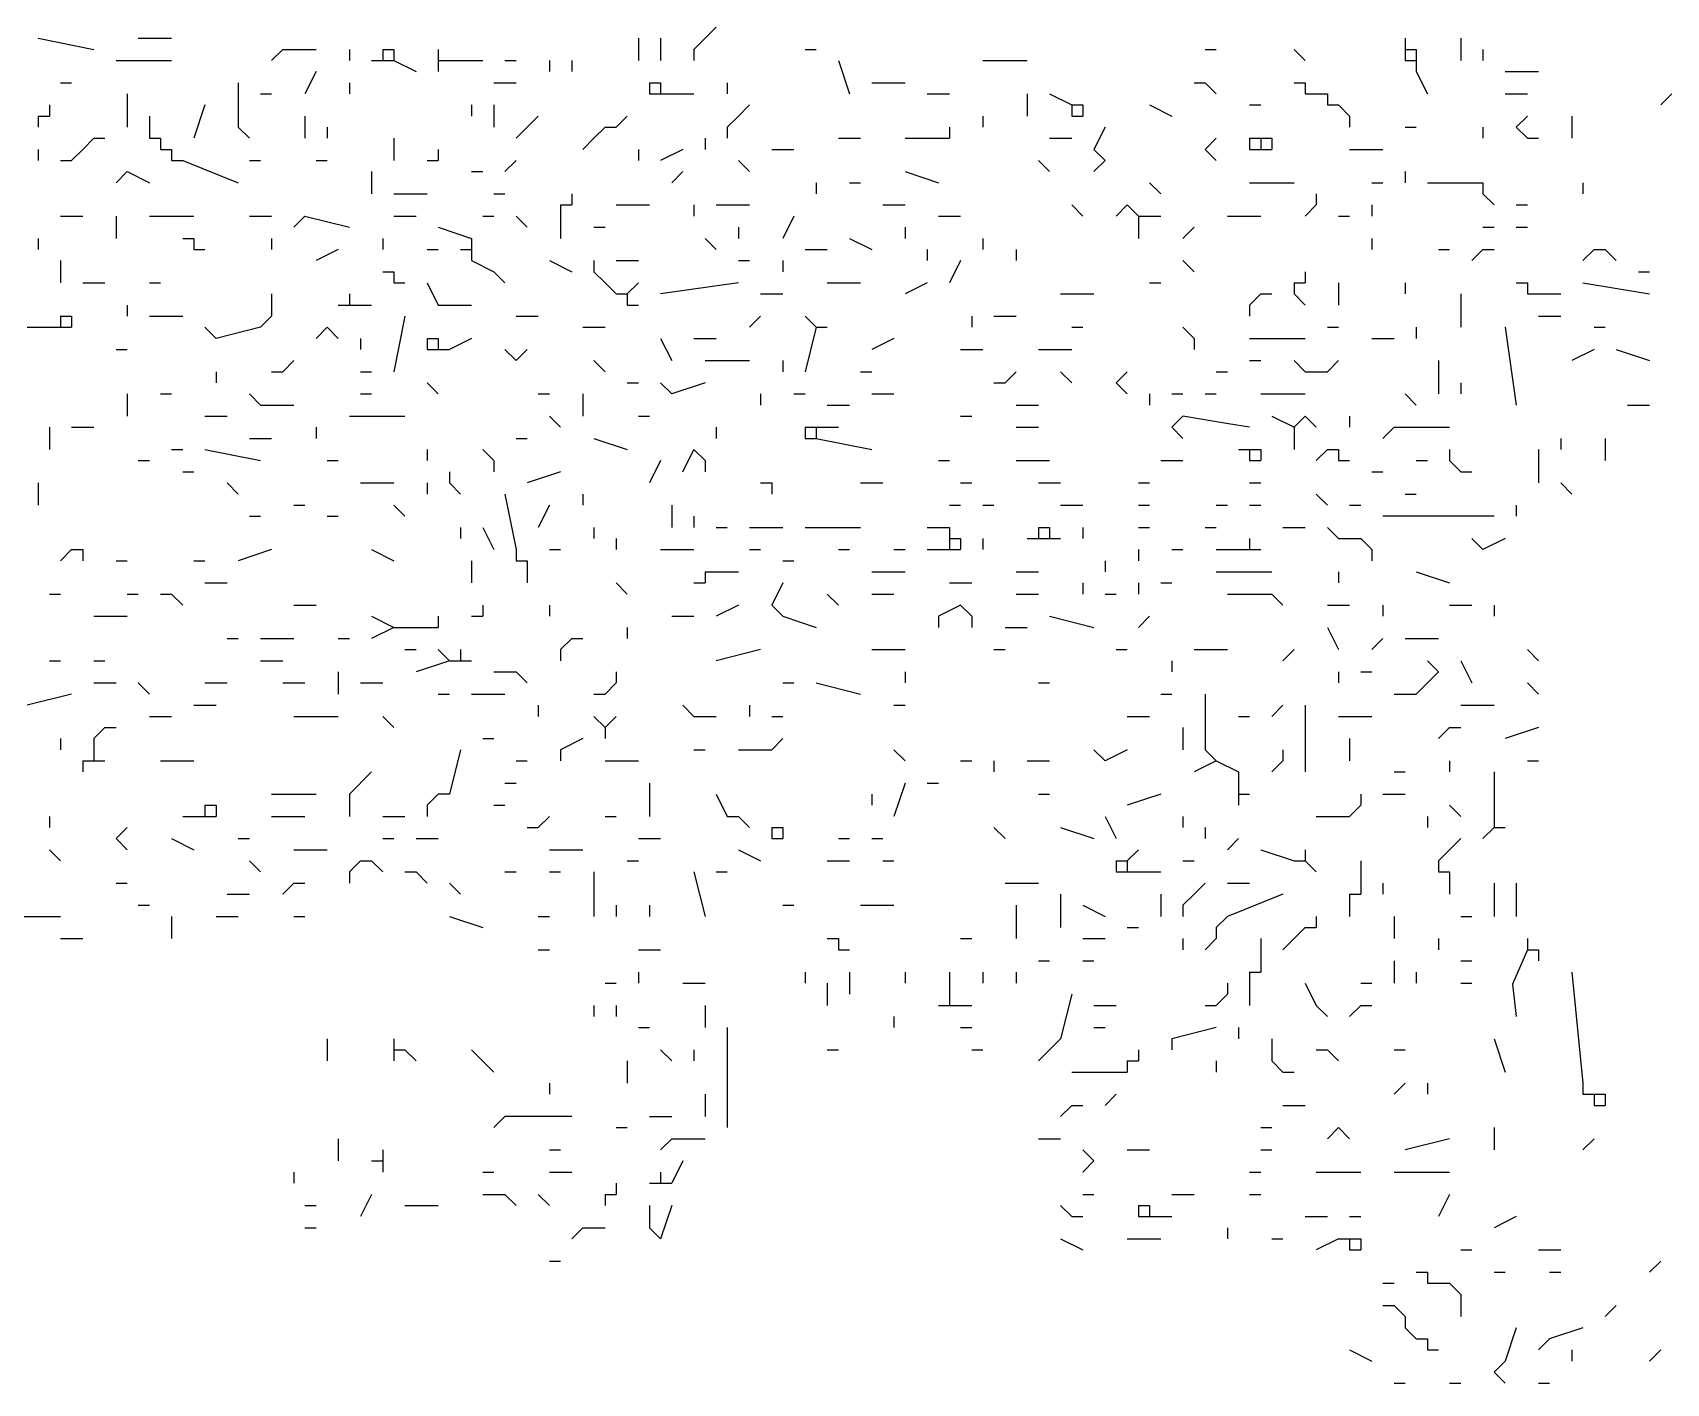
# Model space of a CAD drawing. Header units: inches. Extents: x 0 to 7.16, y 0 to 9.76.
# Drawn here: x 1.695 to 3.165, y 2.23 to 3.445 of the extents above; entities that cross this region are included whole.
import ezdxf

# ---------------------------------------------------------------- set-up
doc = ezdxf.new("R2010")
doc.units = ezdxf.units.IN
doc.header["$MEASUREMENT"] = 0

# ---------------------------------------------------------------- blocks, each defined once
blk = doc.blocks.new('drevoo')
at = {"linetype": 'Continuous'}
for points in [[(182.8502, -564.1701), (182.9002, -564.1801)], [(182.9402, -564.1701), (182.9702, -564.1701)], [(183.3902, -564.1701), (183.3902, -564.1901)], [(183.4102, -564.1701), (183.4102, -564.1901)], [(183.4502, -564.1701), (183.4402, -564.1801)], [(183.4602, -564.1601), (183.4502, -564.1701)], [(184.0802, -564.1701), (184.0802, -564.1801)], [(184.1302, -564.1701), (184.1302, -564.1901)], [(183.0702, -564.1801), (183.0602, -564.1901)], [(183.0702, -564.1801), (183.1002, -564.1801)], [(183.1302, -564.1801), (183.1302, -564.1901)], [(183.1602, -564.1801), (183.1602, -564.1901)], [(183.1602, -564.1801), (183.1702, -564.1801)], [(183.1702, -564.1801), (183.1702, -564.1901)], [(183.2102, -564.1801), (183.2102, -564.1901)], [(183.4402, -564.1801), (183.4402, -564.1901)], [(183.5402, -564.1801), (183.5502, -564.1801)], [(183.9002, -564.1801), (183.9102, -564.1801)], [(183.9802, -564.1801), (183.9902, -564.1901)], [(184.0802, -564.1801), (184.0802, -564.1901)], [(184.0802, -564.1801), (184.0902, -564.1801)], [(184.0902, -564.1801), (184.0902, -564.1901)], [(184.1502, -564.1801), (184.1502, -564.1901)], [(182.9202, -564.1901), (182.9702, -564.1901)], [(183.1002, -564.2001), (183.0902, -564.2201)], [(183.1502, -564.1901), (183.1602, -564.1901)], [(183.1602, -564.1901), (183.1702, -564.1901)], [(183.1702, -564.1901), (183.1902, -564.2001)], [(183.2102, -564.1901), (183.2102, -564.2001)], [(183.2102, -564.1901), (183.2202, -564.1901)], [(183.2202, -564.1901), (183.2502, -564.1901)], [(183.2702, -564.1901), (183.2802, -564.1901)], [(183.3102, -564.1901), (183.3102, -564.2001)], [(183.3302, -564.1901), (183.3302, -564.2001)], [(183.5702, -564.1901), (183.5802, -564.2201)], [(183.7002, -564.1901), (183.7402, -564.1901)], [(184.0802, -564.1901), (184.0902, -564.1901)], [(184.0902, -564.1901), (184.0902, -564.2001)], [(184.0902, -564.2001), (184.1002, -564.2201)], [(184.1702, -564.2001), (184.2002, -564.2001)], [(182.8702, -564.2101), (182.8802, -564.2101)], [(183.0302, -564.2101), (183.0302, -564.2501)], [(183.1302, -564.2101), (183.1302, -564.2201)], [(183.2602, -564.2101), (183.2802, -564.2101)], [(183.4002, -564.2101), (183.4002, -564.2201)], [(183.4002, -564.2101), (183.4102, -564.2101)], [(183.4102, -564.2101), (183.4102, -564.2201)], [(183.4702, -564.2101), (183.4702, -564.2201)], [(183.6002, -564.2101), (183.6302, -564.2101)], [(183.8902, -564.2101), (183.9002, -564.2101)], [(183.9002, -564.2101), (183.9102, -564.2201)], [(183.9802, -564.2101), (183.9902, -564.2101)], [(183.9902, -564.2101), (183.9902, -564.2201)], [(182.9302, -564.2201), (182.9302, -564.2501)], [(183.0502, -564.2201), (183.0602, -564.2201)], [(183.4002, -564.2201), (183.4102, -564.2201)], [(183.4102, -564.2201), (183.4202, -564.2201)], [(183.4202, -564.2201), (183.4402, -564.2201)], [(183.6502, -564.2201), (183.6702, -564.2201)], [(183.7402, -564.2201), (183.7402, -564.2401)], [(183.7602, -564.2201), (183.7802, -564.2301)], [(183.9902, -564.2201), (184.0002, -564.2201)], [(184.0002, -564.2201), (184.0102, -564.2201)], [(184.0102, -564.2201), (184.0102, -564.2301)], [(184.1702, -564.2201), (184.1902, -564.2201)], [(184.3202, -564.2201), (184.3102, -564.2301)], [(182.8502, -564.2401), (182.8502, -564.2501)], [(182.8502, -564.2401), (182.8602, -564.2401)], [(182.8602, -564.2301), (182.8602, -564.2401)], [(182.9502, -564.2401), (182.9502, -564.2501)], [(183.0002, -564.2301), (182.9902, -564.2601)], [(183.0902, -564.2401), (183.0902, -564.2601)], [(183.2402, -564.2301), (183.2402, -564.2401)], [(183.2602, -564.2301), (183.2602, -564.2501)], [(183.3002, -564.2401), (183.2902, -564.2501)], [(183.3802, -564.2401), (183.3702, -564.2501)], [(183.4802, -564.2401), (183.4702, -564.2501)], [(183.4902, -564.2301), (183.4802, -564.2401)], [(183.7002, -564.2401), (183.7002, -564.2501)], [(183.7802, -564.2301), (183.7802, -564.2401)], [(183.7802, -564.2301), (183.7902, -564.2301)], [(183.7802, -564.2401), (183.7902, -564.2401)], [(183.7902, -564.2301), (183.7902, -564.2401)], [(183.8502, -564.2301), (183.8702, -564.2401)], [(183.9402, -564.2301), (183.9502, -564.2301)], [(184.0102, -564.2301), (184.0202, -564.2301)], [(184.0202, -564.2301), (184.0302, -564.2401)], [(184.0302, -564.2401), (184.0302, -564.2501)], [(184.1902, -564.2401), (184.1802, -564.2501)], [(184.2302, -564.2401), (184.2302, -564.2601)], [(182.9502, -564.2501), (182.9502, -564.2601)], [(183.0302, -564.2501), (183.0402, -564.2601)], [(183.1102, -564.2501), (183.1102, -564.2601)], [(183.2902, -564.2501), (183.2802, -564.2601)], [(183.3602, -564.2501), (183.3502, -564.2601)], [(183.3602, -564.2501), (183.3702, -564.2501)], [(183.4702, -564.2501), (183.4702, -564.2601)], [(183.6702, -564.2501), (183.6702, -564.2601)], [(183.8102, -564.2501), (183.8002, -564.2701), (183.8102, -564.2801)], [(184.0802, -564.2501), (184.0902, -564.2501)], [(184.1502, -564.2501), (184.1502, -564.2601)], [(184.1802, -564.2501), (184.1902, -564.2601)], [(182.8502, -564.2701), (182.8502, -564.2801)], [(182.8902, -564.2701), (182.8802, -564.2801)], [(182.9002, -564.2601), (182.8902, -564.2701)], [(182.9002, -564.2601), (182.9102, -564.2601)], [(182.9502, -564.2601), (182.9602, -564.2601)], [(182.9602, -564.2601), (182.9602, -564.2701)], [(182.9602, -564.2701), (182.9702, -564.2701)], [(182.9702, -564.2701), (182.9702, -564.2801)], [(183.1702, -564.2601), (183.1702, -564.2801)], [(183.2102, -564.2701), (183.2102, -564.2801)], [(183.3502, -564.2601), (183.3402, -564.2701)], [(183.3902, -564.2701), (183.3902, -564.2801)], [(183.4302, -564.2701), (183.4102, -564.2801)], [(183.4502, -564.2601), (183.4502, -564.2701)], [(183.5102, -564.2701), (183.5302, -564.2701)], [(183.5702, -564.2601), (183.5902, -564.2601)], [(183.6302, -564.2601), (183.6602, -564.2601)], [(183.6602, -564.2601), (183.6702, -564.2601)], [(183.7602, -564.2601), (183.7802, -564.2601)], [(183.9102, -564.2601), (183.9002, -564.2701)], [(183.9002, -564.2701), (183.9102, -564.2801)], [(183.9402, -564.2601), (183.9402, -564.2701)], [(183.9402, -564.2601), (183.9502, -564.2601)], [(183.9402, -564.2701), (183.9502, -564.2701)], [(183.9502, -564.2601), (183.9502, -564.2701)], [(183.9502, -564.2601), (183.9602, -564.2601)], [(183.9502, -564.2701), (183.9602, -564.2701)], [(183.9602, -564.2601), (183.9602, -564.2701)], [(184.0302, -564.2701), (184.0602, -564.2701)], [(184.1902, -564.2601), (184.2002, -564.2601)], [(182.8702, -564.2801), (182.8802, -564.2801)], [(182.9702, -564.2801), (182.9802, -564.2801)], [(182.9802, -564.2801), (183.0302, -564.3001)], [(183.0402, -564.2801), (183.0502, -564.2801)], [(183.1002, -564.2801), (183.1102, -564.2801)], [(183.2002, -564.2801), (183.2102, -564.2801)], [(183.2802, -564.2801), (183.2702, -564.2901)], [(183.4802, -564.2801), (183.4902, -564.2901)], [(183.7502, -564.2801), (183.7602, -564.2901)], [(183.8102, -564.2801), (183.8002, -564.2901)], [(182.9302, -564.2901), (182.9202, -564.3001)], [(182.9302, -564.2901), (182.9502, -564.3001)], [(183.1502, -564.2901), (183.1502, -564.3101)], [(183.2402, -564.2901), (183.2502, -564.2901)], [(183.4302, -564.2901), (183.4202, -564.3001)], [(183.5502, -564.3001), (183.5502, -564.3101)], [(183.5802, -564.3001), (183.5902, -564.3001)], [(183.6302, -564.2901), (183.6602, -564.3001)], [(183.8502, -564.3001), (183.8602, -564.3101)], [(183.9402, -564.3001), (183.9802, -564.3001)], [(184.0502, -564.3001), (184.0602, -564.3001)], [(184.0802, -564.2901), (184.0802, -564.3001)], [(184.1002, -564.3001), (184.1402, -564.3001)], [(184.1402, -564.3001), (184.1502, -564.3001)], [(184.1502, -564.3001), (184.1502, -564.3101)], [(184.2402, -564.3001), (184.2402, -564.3101)], [(183.1702, -564.3101), (183.2002, -564.3101)], [(183.2602, -564.3101), (183.2702, -564.3101)], [(183.3302, -564.3101), (183.3302, -564.3201)], [(184.0002, -564.3101), (184.0002, -564.3201)], [(184.1502, -564.3101), (184.1602, -564.3201)], [(182.8702, -564.3301), (182.8902, -564.3301)], [(182.9202, -564.3301), (182.9202, -564.3501)], [(182.9502, -564.3301), (182.9902, -564.3301)], [(183.0402, -564.3301), (183.0602, -564.3301)], [(183.0802, -564.3401), (183.0902, -564.3301), (183.1302, -564.3401)], [(183.1702, -564.3301), (183.1902, -564.3301)], [(183.2502, -564.3301), (183.2602, -564.3301)], [(183.2802, -564.3301), (183.2902, -564.3401)], [(183.3202, -564.3201), (183.3202, -564.3301)], [(183.3202, -564.3201), (183.3302, -564.3201)], [(183.3202, -564.3301), (183.3202, -564.3501)], [(183.3702, -564.3201), (183.4002, -564.3201)], [(183.4402, -564.3201), (183.4402, -564.3301)], [(183.4602, -564.3201), (183.4902, -564.3201)], [(183.5302, -564.3301), (183.5202, -564.3501)], [(183.6102, -564.3201), (183.6302, -564.3201)], [(183.6602, -564.3301), (183.6802, -564.3301)], [(183.7802, -564.3201), (183.7902, -564.3301)], [(183.8202, -564.3301), (183.8302, -564.3201), (183.8402, -564.3301)], [(183.8402, -564.3301), (183.8402, -564.3401)], [(183.8402, -564.3301), (183.8502, -564.3301)], [(183.8502, -564.3301), (183.8602, -564.3301)], [(183.9202, -564.3301), (183.9502, -564.3301)], [(184.0002, -564.3201), (183.9902, -564.3301)], [(184.0202, -564.3301), (184.0302, -564.3301)], [(184.0502, -564.3201), (184.0502, -564.3301)], [(184.1802, -564.3201), (184.1902, -564.3201)], [(183.2102, -564.3401), (183.2402, -564.3501)], [(183.3502, -564.3401), (183.3602, -564.3401)], [(183.4802, -564.3401), (183.4802, -564.3501)], [(183.6302, -564.3401), (183.6302, -564.3501)], [(183.8402, -564.3401), (183.8402, -564.3501)], [(183.8902, -564.3401), (183.8802, -564.3501)], [(184.1502, -564.3401), (184.1602, -564.3401)], [(184.1802, -564.3401), (184.1902, -564.3401)], [(182.8502, -564.3501), (182.8502, -564.3601)], [(182.9802, -564.3501), (182.9902, -564.3501)], [(182.9902, -564.3501), (182.9902, -564.3601)], [(182.9902, -564.3601), (183.0002, -564.3601)], [(183.0602, -564.3501), (183.0602, -564.3601)], [(183.1202, -564.3601), (183.1002, -564.3701)], [(183.1602, -564.3501), (183.1602, -564.3601)], [(183.2002, -564.3601), (183.2102, -564.3601)], [(183.2302, -564.3601), (183.2402, -564.3601)], [(183.2402, -564.3501), (183.2402, -564.3601)], [(183.2402, -564.3601), (183.2402, -564.3701)], [(183.4502, -564.3501), (183.4602, -564.3601)], [(183.5402, -564.3601), (183.5602, -564.3601)], [(183.5802, -564.3501), (183.6002, -564.3601)], [(183.6502, -564.3601), (183.6502, -564.3701)], [(183.7002, -564.3501), (183.7002, -564.3601)], [(183.7302, -564.3601), (183.7302, -564.3701)], [(184.0502, -564.3501), (184.0502, -564.3601)], [(184.1102, -564.3601), (184.1202, -564.3601)], [(184.1502, -564.3601), (184.1402, -564.3701)], [(184.1502, -564.3601), (184.1602, -564.3601)], [(184.2502, -564.3601), (184.2402, -564.3701)], [(184.2502, -564.3601), (184.2602, -564.3601)], [(184.2602, -564.3601), (184.2702, -564.3701)], [(182.8702, -564.3701), (182.8702, -564.3901)], [(183.2402, -564.3701), (183.2602, -564.3801)], [(183.3102, -564.3701), (183.3302, -564.3801)], [(183.3502, -564.3701), (183.3502, -564.3801)], [(183.3702, -564.3701), (183.3902, -564.3701)], [(183.4802, -564.3701), (183.4902, -564.3701)], [(183.5202, -564.3701), (183.5202, -564.3801)], [(183.6802, -564.3701), (183.6702, -564.3901)], [(183.8802, -564.3701), (183.8902, -564.3801)], [(182.8902, -564.3901), (182.9102, -564.3901)], [(182.9502, -564.3901), (182.9602, -564.3901)], [(183.1602, -564.3801), (183.1702, -564.3801)], [(183.1702, -564.3801), (183.1702, -564.3901)], [(183.1702, -564.3901), (183.1802, -564.3901)], [(183.2002, -564.3901), (183.2102, -564.4101), (183.2402, -564.4101)], [(183.2602, -564.3801), (183.2702, -564.3901)], [(183.3502, -564.3801), (183.3602, -564.3901)], [(183.3602, -564.3901), (183.3702, -564.4001)], [(183.3902, -564.3901), (183.3802, -564.4001)], [(183.4802, -564.3901), (183.4102, -564.4001)], [(183.5602, -564.3901), (183.5902, -564.3901)], [(183.6502, -564.3901), (183.6302, -564.4001)], [(183.8502, -564.3901), (183.8602, -564.3901)], [(183.9802, -564.3901), (183.9802, -564.4001)], [(183.9802, -564.3901), (183.9902, -564.3901)], [(183.9902, -564.3801), (183.9902, -564.3901)], [(184.0202, -564.3901), (184.0202, -564.4101)], [(184.0802, -564.3901), (184.0802, -564.4001)], [(184.1802, -564.3901), (184.1902, -564.3901)], [(184.1902, -564.3901), (184.1902, -564.4001)], [(184.2402, -564.3901), (184.3002, -564.4001)], [(184.2902, -564.3801), (184.3002, -564.3801)], [(183.0602, -564.4001), (183.0602, -564.4201)], [(183.1302, -564.4001), (183.1302, -564.4101)], [(183.3702, -564.4001), (183.3802, -564.4001)], [(183.3802, -564.4001), (183.3802, -564.4101)], [(183.5002, -564.4001), (183.5202, -564.4001)], [(183.7702, -564.4001), (183.8002, -564.4001)], [(183.9502, -564.4001), (183.9402, -564.4101)], [(183.9502, -564.4001), (183.9602, -564.4001)], [(183.9802, -564.4001), (183.9902, -564.4101)], [(184.1302, -564.4001), (184.1302, -564.4301)], [(184.1902, -564.4001), (184.2002, -564.4001)], [(184.2002, -564.4001), (184.2202, -564.4001)], [(182.8702, -564.4201), (182.8702, -564.4301)], [(182.8702, -564.4201), (182.8802, -564.4201)], [(182.8802, -564.4201), (182.8802, -564.4301)], [(182.9302, -564.4101), (182.9302, -564.4201)], [(182.9502, -564.4201), (182.9802, -564.4201)], [(183.0602, -564.4201), (183.0502, -564.4301)], [(183.1202, -564.4101), (183.1302, -564.4101)], [(183.1302, -564.4101), (183.1402, -564.4101)], [(183.1402, -564.4101), (183.1502, -564.4101)], [(183.1802, -564.4201), (183.1702, -564.4701)], [(183.2802, -564.4201), (183.3002, -564.4201)], [(183.3802, -564.4101), (183.3902, -564.4101)], [(183.5002, -564.4201), (183.4902, -564.4301)], [(183.5402, -564.4201), (183.5502, -564.4301)], [(183.6902, -564.4201), (183.6902, -564.4301)], [(183.7102, -564.4201), (183.7302, -564.4201)], [(183.9402, -564.4101), (183.9402, -564.4201)], [(184.2002, -564.4201), (184.2202, -564.4201)], [(182.8402, -564.4301), (182.8602, -564.4301)], [(182.8602, -564.4301), (182.8702, -564.4301)], [(182.8702, -564.4301), (182.8802, -564.4301)], [(183.0002, -564.4301), (183.0102, -564.4401)], [(183.0502, -564.4301), (183.0102, -564.4401)], [(183.1002, -564.4401), (183.1102, -564.4301), (183.1202, -564.4401)], [(183.3402, -564.4301), (183.3602, -564.4301)], [(183.5502, -564.4301), (183.5402, -564.4701)], [(183.5502, -564.4301), (183.5602, -564.4301)], [(183.7802, -564.4301), (183.7902, -564.4301)], [(183.8802, -564.4301), (183.8902, -564.4401)], [(184.0102, -564.4301), (184.0202, -564.4301)], [(184.0902, -564.4301), (184.0902, -564.4401)], [(184.1702, -564.4301), (184.1802, -564.5001)], [(184.2502, -564.4301), (184.2602, -564.4301)], [(182.9202, -564.4501), (182.9302, -564.4501)], [(183.1402, -564.4401), (183.1402, -564.4501)], [(183.2002, -564.4401), (183.2002, -564.4501)], [(183.2002, -564.4401), (183.2102, -564.4401)], [(183.2002, -564.4501), (183.2102, -564.4501)], [(183.2102, -564.4401), (183.2102, -564.4501)], [(183.2102, -564.4501), (183.2202, -564.4501)], [(183.2402, -564.4401), (183.2202, -564.4501)], [(183.2702, -564.4501), (183.2802, -564.4601)], [(183.2902, -564.4501), (183.2802, -564.4601)], [(183.4102, -564.4401), (183.4202, -564.4601)], [(183.4402, -564.4401), (183.4602, -564.4401)], [(183.6202, -564.4401), (183.6002, -564.4501)], [(183.6802, -564.4501), (183.7002, -564.4501)], [(183.7502, -564.4501), (183.7802, -564.4501)], [(183.8902, -564.4401), (183.8902, -564.4501)], [(183.9402, -564.4401), (183.9902, -564.4401)], [(184.0502, -564.4401), (184.0702, -564.4401)], [(184.2502, -564.4501), (184.2302, -564.4601)], [(184.2702, -564.4501), (184.3002, -564.4601)], [(183.0802, -564.4601), (183.0702, -564.4701)], [(183.3502, -564.4601), (183.3602, -564.4701)], [(183.4502, -564.4601), (183.4902, -564.4601)], [(183.5202, -564.4601), (183.5202, -564.4701)], [(183.9402, -564.4601), (183.9502, -564.4601)], [(183.9802, -564.4601), (183.9902, -564.4701)], [(184.0202, -564.4601), (184.0102, -564.4701)], [(184.1102, -564.4601), (184.1102, -564.4901)], [(183.0102, -564.4701), (183.0102, -564.4801)], [(183.0602, -564.4701), (183.0702, -564.4701)], [(183.1402, -564.4701), (183.1502, -564.4701)], [(183.5902, -564.4701), (183.6002, -564.4701)], [(183.7302, -564.4701), (183.7202, -564.4801)], [(183.7702, -564.4701), (183.7802, -564.4801)], [(183.8302, -564.4701), (183.8202, -564.4801)], [(183.9102, -564.4701), (183.9202, -564.4701)], [(183.9902, -564.4701), (184.0102, -564.4701)], [(182.9302, -564.4901), (182.9302, -564.5101)], [(182.9602, -564.4901), (182.9702, -564.4901)], [(183.0402, -564.4901), (183.0502, -564.5001)], [(183.1402, -564.4901), (183.1502, -564.4901)], [(183.2002, -564.4801), (183.2102, -564.4901)], [(183.3002, -564.4901), (183.3102, -564.4901)], [(183.3402, -564.4901), (183.3402, -564.5101)], [(183.3802, -564.4801), (183.3902, -564.4801)], [(183.4502, -564.4801), (183.4202, -564.4901), (183.4102, -564.4801)], [(183.5002, -564.4901), (183.5002, -564.5001)], [(183.5302, -564.4901), (183.5402, -564.4901)], [(183.6002, -564.4901), (183.6202, -564.4901)], [(183.7102, -564.4801), (183.7202, -564.4801)], [(183.8202, -564.4801), (183.8302, -564.4901)], [(183.8502, -564.4901), (183.8502, -564.5001)], [(183.8702, -564.4901), (183.8802, -564.4901)], [(183.9002, -564.4901), (183.9102, -564.4901)], [(183.9502, -564.4901), (183.9902, -564.4901)], [(184.0802, -564.4901), (184.0902, -564.5001)], [(184.1302, -564.4801), (184.1302, -564.4901)], [(183.0502, -564.5001), (183.0802, -564.5001)], [(183.5602, -564.5001), (183.5802, -564.5001)], [(183.7302, -564.5001), (183.7502, -564.5001)], [(184.2802, -564.5001), (184.3002, -564.5001)], [(182.8602, -564.5201), (182.8602, -564.5401)], [(182.8802, -564.5201), (182.9002, -564.5201)], [(183.0002, -564.5101), (183.0202, -564.5101)], [(183.1002, -564.5201), (183.1002, -564.5301)], [(183.1302, -564.5101), (183.1802, -564.5101)], [(183.3102, -564.5101), (183.3202, -564.5201)], [(183.3902, -564.5101), (183.4002, -564.5101)], [(183.4602, -564.5201), (183.4602, -564.5301)], [(183.5402, -564.5201), (183.5402, -564.5301)], [(183.5402, -564.5201), (183.5502, -564.5201)], [(183.5502, -564.5201), (183.5502, -564.5301)], [(183.5502, -564.5201), (183.5602, -564.5201)], [(183.5602, -564.5201), (183.5702, -564.5201)], [(183.6802, -564.5101), (183.6902, -564.5101)], [(183.7302, -564.5201), (183.7502, -564.5201)], [(183.9402, -564.5201), (183.9212, -564.5171), (183.8802, -564.5101), (183.8702, -564.5201), (183.8802, -564.5301)], [(183.9602, -564.5101), (183.9802, -564.5201)], [(183.9802, -564.5201), (183.9902, -564.5101), (184.0002, -564.5201)], [(183.9802, -564.5201), (183.9802, -564.5401)], [(184.0302, -564.5101), (184.0302, -564.5201)], [(184.0702, -564.5201), (184.0602, -564.5301)], [(184.0702, -564.5201), (184.1202, -564.5201)], [(183.0402, -564.5301), (183.0602, -564.5301)], [(183.2802, -564.5301), (183.2902, -564.5301)], [(183.3502, -564.5301), (183.3802, -564.5401)], [(183.5402, -564.5301), (183.5502, -564.5301)], [(183.5502, -564.5301), (183.6002, -564.5401)], [(184.2202, -564.5301), (184.2202, -564.5401)], [(184.2602, -564.5301), (184.2602, -564.5501)], [(182.9402, -564.5501), (182.9502, -564.5501)], [(182.9702, -564.5401), (182.9802, -564.5401)], [(183.0002, -564.5401), (183.0502, -564.5501)], [(183.1102, -564.5501), (183.1202, -564.5501)], [(183.2002, -564.5401), (183.2002, -564.5501)], [(183.2502, -564.5401), (183.2602, -564.5501)], [(183.2602, -564.5501), (183.2602, -564.5601)], [(183.4102, -564.5501), (183.4002, -564.5701)], [(183.4302, -564.5601), (183.4402, -564.5401), (183.4502, -564.5501), (183.4502, -564.5601)], [(183.6602, -564.5501), (183.6702, -564.5501)], [(183.7302, -564.5501), (183.7602, -564.5501)], [(183.8602, -564.5501), (183.8802, -564.5501)], [(183.9302, -564.5401), (183.9402, -564.5401)], [(183.9402, -564.5401), (183.9402, -564.5501)], [(183.9402, -564.5401), (183.9502, -564.5401)], [(183.9402, -564.5501), (183.9502, -564.5501)], [(183.9502, -564.5401), (183.9502, -564.5501)], [(184.0102, -564.5401), (184.0002, -564.5501)], [(184.0102, -564.5401), (184.0202, -564.5401)], [(184.0202, -564.5401), (184.0202, -564.5501)], [(184.0202, -564.5501), (184.0302, -564.5501)], [(184.0902, -564.5501), (184.1002, -564.5501)], [(184.1202, -564.5401), (184.1202, -564.5501)], [(184.1202, -564.5501), (184.1302, -564.5601)], [(184.2002, -564.5401), (184.2002, -564.5701)], [(182.9802, -564.5601), (182.9902, -564.5601)], [(183.2202, -564.5601), (183.2202, -564.5701)], [(183.3202, -564.5601), (183.2902, -564.5701)], [(184.0502, -564.5601), (184.0602, -564.5601)], [(184.1302, -564.5601), (184.1402, -564.5601)], [(182.8502, -564.5701), (182.8502, -564.5901)], [(183.0202, -564.5701), (183.0302, -564.5801)], [(183.1402, -564.5701), (183.1702, -564.5701)], [(183.2002, -564.5701), (183.2002, -564.5801)], [(183.2202, -564.5701), (183.2302, -564.5801)], [(183.2702, -564.5801), (183.2802, -564.6301)], [(183.3402, -564.5801), (183.3402, -564.5901)], [(183.5002, -564.5701), (183.5102, -564.5701)], [(183.5102, -564.5701), (183.5102, -564.5801)], [(183.5902, -564.5701), (183.6102, -564.5701)], [(183.6802, -564.5701), (183.6902, -564.5701)], [(183.7502, -564.5701), (183.7702, -564.5701)], [(183.8402, -564.5701), (183.8502, -564.5701)], [(183.9402, -564.5701), (183.9502, -564.5701)], [(184.0002, -564.5801), (184.0102, -564.5901)], [(184.0802, -564.5801), (184.0902, -564.5801)], [(184.2202, -564.5701), (184.2302, -564.5801)], [(183.0802, -564.5901), (183.0902, -564.5901)], [(183.1702, -564.5901), (183.1802, -564.6001)], [(183.3102, -564.5901), (183.3002, -564.6101)], [(183.4202, -564.5901), (183.4202, -564.6101)], [(183.6702, -564.5901), (183.6802, -564.5901)], [(183.7002, -564.5901), (183.7102, -564.5901)], [(183.7702, -564.5901), (183.7902, -564.5901)], [(183.8402, -564.5901), (183.8502, -564.5901)], [(183.9102, -564.5901), (183.9202, -564.5901)], [(183.9402, -564.5901), (183.9502, -564.5901)], [(184.0302, -564.5901), (184.0402, -564.5901)], [(184.1802, -564.5901), (184.1802, -564.6001)], [(183.0402, -564.6001), (183.0502, -564.6001)], [(183.1102, -564.6001), (183.1202, -564.6001)], [(183.2302, -564.6101), (183.2302, -564.6201)], [(183.2502, -564.6101), (183.2602, -564.6301)], [(183.3502, -564.6101), (183.3502, -564.6201)], [(183.4402, -564.6001), (183.4402, -564.6101)], [(183.4602, -564.6101), (183.4702, -564.6101)], [(183.4902, -564.6101), (183.5202, -564.6101)], [(183.5402, -564.6101), (183.5902, -564.6101)], [(183.6502, -564.6101), (183.6602, -564.6101)], [(183.6602, -564.6101), (183.6702, -564.6101)], [(183.6702, -564.6101), (183.6702, -564.6201)], [(183.7502, -564.6101), (183.7502, -564.6201)], [(183.7502, -564.6101), (183.7602, -564.6101)], [(183.7602, -564.6101), (183.7602, -564.6201)], [(183.7902, -564.6101), (183.7902, -564.6201)], [(183.8402, -564.6101), (183.8502, -564.6101)], [(183.9002, -564.6101), (183.9102, -564.6101)], [(183.9702, -564.6101), (183.9902, -564.6101)], [(184.0102, -564.6101), (184.0202, -564.6201)], [(184.1602, -564.6001), (184.0602, -564.6001)], [(183.3702, -564.6201), (183.3702, -564.6301)], [(183.6702, -564.6201), (183.6702, -564.6301)], [(183.6702, -564.6201), (183.6802, -564.6201)], [(183.6802, -564.6201), (183.6802, -564.6301)], [(183.7002, -564.6201), (183.7002, -564.6301)], [(183.7402, -564.6201), (183.7502, -564.6201)], [(183.7502, -564.6201), (183.7602, -564.6201)], [(183.7602, -564.6201), (183.7702, -564.6201)], [(183.9402, -564.6201), (183.9402, -564.6301)], [(184.0202, -564.6201), (184.0402, -564.6201)], [(184.0402, -564.6201), (184.0502, -564.6301)], [(184.1702, -564.6201), (184.1502, -564.6301), (184.1402, -564.6201)], [(182.8802, -564.6301), (182.8702, -564.6401)], [(182.8802, -564.6301), (182.8902, -564.6301)], [(182.8902, -564.6301), (182.8902, -564.6401)], [(182.9202, -564.6401), (182.9302, -564.6401)], [(182.9902, -564.6401), (183.0002, -564.6401)], [(183.0602, -564.6301), (183.0302, -564.6401)], [(183.1502, -564.6301), (183.1702, -564.6401)], [(183.2402, -564.6401), (183.2402, -564.6601)], [(183.2802, -564.6301), (183.2802, -564.6401)], [(183.2802, -564.6401), (183.2902, -564.6401)], [(183.2902, -564.6401), (183.2902, -564.6501)], [(183.3102, -564.6301), (183.3202, -564.6301)], [(183.4102, -564.6301), (183.4402, -564.6301)], [(183.4902, -564.6301), (183.5002, -564.6301)], [(183.5202, -564.6401), (183.5302, -564.6401)], [(183.5702, -564.6301), (183.5802, -564.6301)], [(183.6202, -564.6301), (183.6302, -564.6301)], [(183.6502, -564.6301), (183.6602, -564.6301)], [(183.6602, -564.6301), (183.6702, -564.6301)], [(183.6702, -564.6301), (183.6802, -564.6301)], [(183.8102, -564.6401), (183.8102, -564.6501)], [(183.8402, -564.6301), (183.8402, -564.6401)], [(183.8702, -564.6301), (183.8802, -564.6301)], [(183.9102, -564.6301), (183.9302, -564.6301)], [(183.9302, -564.6301), (183.9402, -564.6301)], [(183.9402, -564.6301), (183.9502, -564.6301)], [(184.0502, -564.6301), (184.0502, -564.6401)], [(183.2902, -564.6501), (183.2902, -564.6601)], [(183.4502, -564.6501), (183.4502, -564.6601)], [(183.4502, -564.6501), (183.4602, -564.6501)], [(183.4602, -564.6501), (183.4802, -564.6501)], [(183.6002, -564.6501), (183.6302, -564.6501)], [(183.7302, -564.6501), (183.7502, -564.6501)], [(183.9102, -564.6501), (183.9602, -564.6501)], [(184.0202, -564.6501), (184.0202, -564.6601)], [(184.0902, -564.6501), (184.1202, -564.6601)], [(182.8602, -564.6701), (182.8702, -564.6701)], [(182.9302, -564.6701), (182.9402, -564.6701)], [(182.9602, -564.6701), (182.9702, -564.6701)], [(182.9702, -564.6701), (182.9802, -564.6801)], [(183.0002, -564.6601), (183.0202, -564.6601)], [(183.3702, -564.6601), (183.3802, -564.6701)], [(183.4402, -564.6601), (183.4502, -564.6601)], [(183.5202, -564.6601), (183.5102, -564.6801), (183.5202, -564.6901), (183.5502, -564.7001)], [(183.5602, -564.6701), (183.5702, -564.6801)], [(183.6002, -564.6701), (183.6202, -564.6701)], [(183.6702, -564.6601), (183.6902, -564.6601)], [(183.7302, -564.6701), (183.7502, -564.6701)], [(183.7902, -564.6601), (183.7902, -564.6701)], [(183.8102, -564.6701), (183.8202, -564.6701)], [(183.8402, -564.6601), (183.8402, -564.6701)], [(183.8602, -564.6601), (183.8702, -564.6601)], [(183.9202, -564.6701), (183.9602, -564.6701)], [(183.9602, -564.6701), (183.9702, -564.6801)], [(183.0802, -564.6801), (183.1002, -564.6801)], [(183.2502, -564.6801), (183.2502, -564.6901)], [(183.3102, -564.6801), (183.3102, -564.6901)], [(183.4802, -564.6801), (183.4602, -564.6901)], [(183.6802, -564.6801), (183.6602, -564.6901), (183.6602, -564.7001)], [(183.6802, -564.6801), (183.6902, -564.6901)], [(184.0102, -564.6801), (184.0302, -564.6801)], [(184.0602, -564.6801), (184.0602, -564.6901)], [(184.1202, -564.6801), (184.1402, -564.6801)], [(184.1602, -564.6801), (184.1602, -564.6901)], [(182.9002, -564.6901), (182.9302, -564.6901)], [(183.1502, -564.6901), (183.1702, -564.7001)], [(183.1702, -564.7001), (183.1502, -564.7101)], [(183.1702, -564.7001), (183.2002, -564.7001)], [(183.2002, -564.7001), (183.2102, -564.7001)], [(183.2102, -564.6901), (183.2102, -564.7001)], [(183.2402, -564.6901), (183.2502, -564.6901)], [(183.3802, -564.7001), (183.3802, -564.7101)], [(183.4202, -564.6901), (183.4402, -564.6901)], [(183.6902, -564.6901), (183.6902, -564.7001)], [(183.7202, -564.7001), (183.7402, -564.7001)], [(183.7602, -564.6901), (183.8002, -564.7001)], [(183.8502, -564.6901), (183.8402, -564.7001)], [(184.0102, -564.7001), (184.0202, -564.7201)], [(183.0202, -564.7101), (183.0302, -564.7101)], [(183.0502, -564.7101), (183.0802, -564.7101)], [(183.1202, -564.7101), (183.1302, -564.7101)], [(183.3302, -564.7101), (183.3202, -564.7201)], [(183.3302, -564.7101), (183.3402, -564.7101)], [(184.0602, -564.7101), (184.0502, -564.7201)], [(184.0802, -564.7101), (184.1102, -564.7101)], [(183.1802, -564.7201), (183.1902, -564.7201)], [(183.2102, -564.7201), (183.2202, -564.7301)], [(183.2302, -564.7201), (183.2302, -564.7301)], [(183.3202, -564.7201), (183.3202, -564.7301)], [(183.5002, -564.7201), (183.4602, -564.7301)], [(183.6002, -564.7201), (183.6302, -564.7201)], [(183.7102, -564.7201), (183.7202, -564.7201)], [(183.8202, -564.7201), (183.8302, -564.7201)], [(183.8902, -564.7201), (183.9202, -564.7201)], [(183.9802, -564.7201), (183.9702, -564.7301)], [(184.1902, -564.7201), (184.2002, -564.7301)], [(182.8602, -564.7301), (182.8702, -564.7301)], [(182.9002, -564.7301), (182.9102, -564.7301)], [(183.0502, -564.7301), (183.0702, -564.7301)], [(183.1202, -564.7401), (183.1202, -564.7601)], [(183.2202, -564.7301), (183.1902, -564.7401)], [(183.2202, -564.7301), (183.2302, -564.7301)], [(183.2302, -564.7301), (183.2402, -564.7301)], [(183.2602, -564.7401), (183.2802, -564.7401)], [(183.2802, -564.7401), (183.2902, -564.7501)], [(183.3702, -564.7401), (183.3702, -564.7501)], [(183.6302, -564.7401), (183.6302, -564.7501)], [(183.8702, -564.7301), (183.8702, -564.7401)], [(184.0202, -564.7401), (184.0202, -564.7501)], [(184.0402, -564.7401), (184.0502, -564.7401)], [(184.1002, -564.7301), (184.1102, -564.7401)], [(184.1102, -564.7401), (184.1002, -564.7501)], [(184.1302, -564.7301), (184.1402, -564.7501)], [(182.9002, -564.7501), (182.9202, -564.7501)], [(182.9402, -564.7501), (182.9502, -564.7601)], [(183.0002, -564.7501), (183.0202, -564.7501)], [(183.0702, -564.7501), (183.0902, -564.7501)], [(183.1402, -564.7501), (183.1602, -564.7501)], [(183.3702, -564.7501), (183.3602, -564.7601)], [(183.5202, -564.7501), (183.5302, -564.7501)], [(183.5502, -564.7501), (183.5902, -564.7601)], [(183.7502, -564.7501), (183.7602, -564.7501)], [(184.1002, -564.7501), (184.0902, -564.7601)], [(184.1902, -564.7501), (184.2002, -564.7601)], [(182.8802, -564.7601), (182.8402, -564.7701)], [(182.9902, -564.7701), (183.0102, -564.7701)], [(183.2102, -564.7601), (183.2202, -564.7601)], [(183.2402, -564.7601), (183.2702, -564.7601)], [(183.3002, -564.7701), (183.3002, -564.7801)], [(183.3502, -564.7601), (183.3602, -564.7601)], [(183.4302, -564.7701), (183.4402, -564.7801)], [(183.4902, -564.7701), (183.4902, -564.7801)], [(183.6202, -564.7701), (183.6302, -564.7701)], [(183.8602, -564.7601), (183.8702, -564.7601)], [(183.9002, -564.7601), (183.9002, -564.8101), (183.9102, -564.8201)], [(183.9702, -564.7701), (183.9602, -564.7801)], [(183.9902, -564.7701), (183.9902, -564.8301)], [(184.0702, -564.7601), (184.0902, -564.7601)], [(184.1302, -564.7701), (184.1602, -564.7701)], [(182.9502, -564.7801), (182.9702, -564.7801)], [(183.0802, -564.7801), (183.1202, -564.7801)], [(183.1602, -564.7801), (183.1702, -564.7901)], [(183.3502, -564.7801), (183.3602, -564.7901)], [(183.3702, -564.7801), (183.3602, -564.7901)], [(183.4402, -564.7801), (183.4602, -564.7801)], [(183.5102, -564.7801), (183.5202, -564.7801)], [(183.8302, -564.7801), (183.8502, -564.7801)], [(183.9302, -564.7801), (183.9402, -564.7801)], [(184.0202, -564.7801), (184.0502, -564.7801)], [(182.8702, -564.8001), (182.8702, -564.8101)], [(182.9102, -564.7901), (182.9002, -564.8001)], [(182.9002, -564.8001), (182.9002, -564.8101)], [(182.9102, -564.7901), (182.9202, -564.7901)], [(183.2502, -564.8001), (183.2602, -564.8001)], [(183.3402, -564.8001), (183.3202, -564.8101), (183.3202, -564.8201)], [(183.3602, -564.7901), (183.3602, -564.8001)], [(183.5202, -564.8001), (183.5102, -564.8101)], [(183.8802, -564.7901), (183.8802, -564.8101)], [(184.0302, -564.8001), (184.0302, -564.8201)], [(184.1202, -564.7901), (184.1102, -564.8001)], [(184.1202, -564.7901), (184.1302, -564.7901)], [(184.2002, -564.7901), (184.1702, -564.8001)], [(182.9002, -564.8101), (182.9002, -564.8201)], [(183.2302, -564.8101), (183.2202, -564.8501), (183.2102, -564.8501)], [(183.4402, -564.8101), (183.4502, -564.8101)], [(183.4802, -564.8101), (183.5102, -564.8101)], [(183.6202, -564.8101), (183.6302, -564.8201)], [(183.8302, -564.8101), (183.8102, -564.8201), (183.8002, -564.8101)], [(183.9702, -564.8101), (183.9702, -564.8201)], [(182.8902, -564.8201), (182.8902, -564.8301)], [(182.8902, -564.8201), (182.9002, -564.8201)], [(182.9002, -564.8201), (182.9102, -564.8201)], [(182.9602, -564.8201), (182.9902, -564.8201)], [(183.1502, -564.8301), (183.1302, -564.8501), (183.1302, -564.8701)], [(183.2802, -564.8201), (183.2902, -564.8201)], [(183.3602, -564.8201), (183.3902, -564.8201)], [(183.6802, -564.8201), (183.6902, -564.8201)], [(183.7102, -564.8201), (183.7102, -564.8301)], [(183.7402, -564.8201), (183.7602, -564.8201)], [(183.9102, -564.8201), (183.8902, -564.8301)], [(183.9102, -564.8201), (183.9302, -564.8301), (183.9302, -564.8401)], [(183.9702, -564.8201), (183.9602, -564.8301)], [(184.0702, -564.8301), (184.0802, -564.8301)], [(184.1202, -564.8201), (184.1202, -564.8301)], [(184.1602, -564.8301), (184.1602, -564.8701)], [(184.1902, -564.8201), (184.2002, -564.8201)], [(183.2702, -564.8401), (183.2802, -564.8401)], [(183.4002, -564.8401), (183.4002, -564.8701)], [(183.6302, -564.8401), (183.6202, -564.8701)], [(183.6502, -564.8401), (183.6602, -564.8401)], [(183.9302, -564.8401), (183.9302, -564.8501)], [(183.0002, -564.8601), (183.0002, -564.8701)], [(183.0002, -564.8601), (183.0102, -564.8601)], [(183.0102, -564.8601), (183.0102, -564.8701)], [(183.0602, -564.8501), (183.1002, -564.8501)], [(183.2102, -564.8501), (183.2002, -564.8601)], [(183.2002, -564.8601), (183.2002, -564.8701)], [(183.2602, -564.8601), (183.2702, -564.8601)], [(183.4602, -564.8501), (183.4702, -564.8701), (183.4802, -564.8701)], [(183.6002, -564.8501), (183.6002, -564.8601)], [(183.7502, -564.8501), (183.7602, -564.8501)], [(183.8602, -564.8501), (183.8302, -564.8601)], [(183.9302, -564.8501), (183.9302, -564.8601)], [(183.9302, -564.8501), (183.9402, -564.8501)], [(184.0402, -564.8601), (184.0302, -564.8701)], [(184.0402, -564.8501), (184.0402, -564.8601)], [(184.0602, -564.8501), (184.0802, -564.8501)], [(184.1202, -564.8601), (184.1302, -564.8701)], [(182.8602, -564.8701), (182.8602, -564.8801)], [(182.9802, -564.8701), (182.9902, -564.8701)], [(182.9902, -564.8701), (183.0002, -564.8701)], [(183.0002, -564.8701), (183.0102, -564.8701)], [(183.0602, -564.8701), (183.0902, -564.8701)], [(183.1602, -564.8701), (183.1802, -564.8701)], [(183.3102, -564.8701), (183.3002, -564.8801)], [(183.3602, -564.8701), (183.3702, -564.8701)], [(183.4802, -564.8701), (183.4902, -564.8801)], [(183.8102, -564.8701), (183.8202, -564.8901)], [(183.8802, -564.8701), (183.8802, -564.8801)], [(184.0002, -564.8701), (184.0302, -564.8701)], [(184.1002, -564.8701), (184.1002, -564.8801)], [(184.1602, -564.8701), (184.1602, -564.8801)], [(182.9302, -564.8801), (182.9202, -564.8901), (182.9302, -564.9001)], [(182.9702, -564.8901), (182.9902, -564.9001)], [(183.0302, -564.8901), (183.0402, -564.8901)], [(183.1602, -564.8901), (183.1702, -564.8901)], [(183.1902, -564.8901), (183.2102, -564.8901)], [(183.2902, -564.8801), (183.3002, -564.8801)], [(183.3902, -564.8901), (183.4102, -564.8901)], [(183.5102, -564.8801), (183.5102, -564.8901)], [(183.5102, -564.8801), (183.5202, -564.8801)], [(183.5102, -564.8901), (183.5202, -564.8901)], [(183.5202, -564.8801), (183.5202, -564.8901)], [(183.5702, -564.8901), (183.5802, -564.8901)], [(183.6002, -564.8901), (183.6102, -564.8901)], [(183.7102, -564.8801), (183.7202, -564.8901)], [(183.7702, -564.8801), (183.8002, -564.8901)], [(183.9002, -564.8801), (183.9002, -564.8901)], [(183.9302, -564.8901), (183.9202, -564.9001)], [(184.1302, -564.8901), (184.1202, -564.9001)], [(184.1602, -564.8801), (184.1502, -564.8901)], [(184.1602, -564.8801), (184.1702, -564.8801)], [(182.8602, -564.9001), (182.8702, -564.9101)], [(183.0802, -564.9001), (183.1102, -564.9001)], [(183.3102, -564.9001), (183.3402, -564.9001)], [(183.4802, -564.9001), (183.5002, -564.9101)], [(183.8402, -564.9001), (183.8302, -564.9101)], [(183.9502, -564.9001), (183.9802, -564.9101)], [(183.9902, -564.9001), (183.9902, -564.9101)], [(184.1202, -564.9001), (184.1102, -564.9101)], [(183.0402, -564.9101), (183.0502, -564.9201)], [(183.1402, -564.9101), (183.1302, -564.9201)], [(183.1302, -564.9201), (183.1302, -564.9301)], [(183.1402, -564.9101), (183.1502, -564.9101)], [(183.1502, -564.9101), (183.1602, -564.9201)], [(183.1802, -564.9201), (183.1902, -564.9201)], [(183.1902, -564.9201), (183.2002, -564.9301)], [(183.2702, -564.9201), (183.2802, -564.9201)], [(183.3102, -564.9201), (183.3202, -564.9201)], [(183.3502, -564.9201), (183.3502, -564.9601)], [(183.3802, -564.9101), (183.3902, -564.9101)], [(183.4402, -564.9201), (183.4502, -564.9601)], [(183.4602, -564.9201), (183.4702, -564.9201)], [(183.5602, -564.9101), (183.5802, -564.9101)], [(183.6102, -564.9101), (183.6202, -564.9101)], [(183.8202, -564.9101), (183.8202, -564.9201)], [(183.8202, -564.9101), (183.8302, -564.9101)], [(183.8202, -564.9201), (183.8302, -564.9201)], [(183.8302, -564.9101), (183.8302, -564.9201)], [(183.8302, -564.9201), (183.8402, -564.9201)], [(183.8402, -564.9201), (183.8602, -564.9201)], [(183.8802, -564.9101), (183.8902, -564.9101)], [(183.9802, -564.9101), (183.9902, -564.9101)], [(183.9902, -564.9101), (184.0002, -564.9201)], [(184.0402, -564.9101), (184.0402, -564.9301)], [(184.1102, -564.9101), (184.1102, -564.9201)], [(184.1102, -564.9201), (184.1202, -564.9201)], [(184.1202, -564.9201), (184.1202, -564.9301)], [(182.9202, -564.9301), (182.9302, -564.9301)], [(183.0802, -564.9301), (183.0702, -564.9401)], [(183.0802, -564.9301), (183.0902, -564.9301)], [(183.2202, -564.9301), (183.2302, -564.9401)], [(183.7202, -564.9301), (183.7502, -564.9301)], [(183.9002, -564.9301), (183.8902, -564.9401)], [(183.9202, -564.9301), (183.9402, -564.9301)], [(184.0402, -564.9301), (184.0402, -564.9401)], [(184.0602, -564.9301), (184.0602, -564.9401)], [(184.1202, -564.9301), (184.1202, -564.9401)], [(184.1602, -564.9301), (184.1602, -564.9601)], [(184.1802, -564.9301), (184.1802, -564.9601)], [(182.9402, -564.9501), (182.9502, -564.9501)], [(183.0202, -564.9401), (183.0402, -564.9401)], [(183.3702, -564.9501), (183.3702, -564.9601)], [(183.4002, -564.9501), (183.4002, -564.9601)], [(183.5202, -564.9501), (183.5302, -564.9501)], [(183.5902, -564.9501), (183.6202, -564.9501)], [(183.7302, -564.9501), (183.7302, -564.9801)], [(183.7702, -564.9401), (183.7702, -564.9701)], [(183.7902, -564.9501), (183.8102, -564.9601)], [(183.8602, -564.9401), (183.8602, -564.9601)], [(183.8902, -564.9401), (183.8802, -564.9501)], [(183.8802, -564.9501), (183.8802, -564.9601)], [(183.9702, -564.9401), (183.9202, -564.9601)], [(184.0302, -564.9401), (184.0302, -564.9501)], [(184.0302, -564.9401), (184.0402, -564.9401)], [(184.0302, -564.9501), (184.0302, -564.9601)], [(182.8302, -564.9601), (182.8702, -564.9601)], [(182.9702, -564.9601), (182.9702, -564.9801)], [(183.0102, -564.9601), (183.0302, -564.9601)], [(183.0802, -564.9601), (183.0902, -564.9601)], [(183.2202, -564.9601), (183.2502, -564.9701)], [(183.3002, -564.9601), (183.3102, -564.9601)], [(183.9202, -564.9601), (183.9102, -564.9701)], [(184.0002, -564.9601), (184.0002, -564.9701)], [(184.0702, -564.9601), (184.0702, -564.9801)], [(184.1302, -564.9601), (184.1402, -564.9601)], [(183.8302, -564.9701), (183.8402, -564.9701)], [(183.9102, -564.9701), (183.9102, -564.9801)], [(183.9902, -564.9701), (183.9802, -564.9801)], [(183.9902, -564.9701), (184.0002, -564.9701)], [(182.8702, -564.9801), (182.8902, -564.9801)], [(183.3002, -564.9901), (183.3102, -564.9901)], [(183.3902, -564.9901), (183.4102, -564.9901)], [(183.5602, -564.9801), (183.5702, -564.9801)], [(183.5702, -564.9801), (183.5702, -564.9901)], [(183.5702, -564.9901), (183.5802, -564.9901)], [(183.6802, -564.9801), (183.6902, -564.9801)], [(183.7902, -564.9801), (183.8102, -564.9801)], [(183.8802, -564.9801), (183.8802, -564.9901)], [(183.9102, -564.9801), (183.9002, -564.9901)], [(183.9502, -564.9801), (183.9502, -565.0001)], [(183.9802, -564.9801), (183.9702, -564.9901)], [(184.1102, -564.9801), (184.1102, -564.9901)], [(184.1902, -564.9901), (184.1767, -565.021), (184.1802, -565.0501)], [(184.1902, -564.9801), (184.1902, -564.9901)], [(184.1902, -564.9901), (184.2002, -564.9901)], [(184.2002, -564.9901), (184.2002, -565.0001)], [(183.7502, -565.0001), (183.7602, -565.0001)], [(183.7902, -565.0001), (183.8002, -565.0001)], [(183.9502, -565.0001), (183.9502, -565.0101)], [(184.0702, -565.0001), (184.0702, -565.0201)], [(184.1302, -565.0001), (184.1402, -565.0001)], [(183.3602, -565.0201), (183.3702, -565.0201)], [(183.3902, -565.0101), (183.3902, -565.0201)], [(183.4302, -565.0201), (183.4502, -565.0201)], [(183.5402, -565.0101), (183.5402, -565.0201)], [(183.5602, -565.0201), (183.5602, -565.0401)], [(183.5802, -565.0101), (183.5802, -565.0301)], [(183.6302, -565.0101), (183.6302, -565.0201)], [(183.6702, -565.0101), (183.6702, -565.0301)], [(183.7002, -565.0101), (183.7002, -565.0201)], [(183.7302, -565.0101), (183.7302, -565.0201)], [(183.9202, -565.0201), (183.9202, -565.0301)], [(183.9402, -565.0101), (183.9402, -565.0201)], [(183.9402, -565.0101), (183.9502, -565.0101)], [(183.9402, -565.0201), (183.9402, -565.0401)], [(183.9902, -565.0201), (184.0002, -565.0401)], [(184.0402, -565.0201), (184.0502, -565.0201)], [(184.0902, -565.0101), (184.0902, -565.0201)], [(184.1302, -565.0201), (184.1402, -565.0201)], [(184.2302, -565.0101), (184.2402, -565.1101)], [(183.6702, -565.0301), (183.6702, -565.0401)], [(183.7802, -565.0301), (183.7702, -565.0701)], [(183.9202, -565.0301), (183.9102, -565.0401)], [(183.3502, -565.0401), (183.3502, -565.0501)], [(183.3702, -565.0401), (183.3702, -565.0501)], [(183.4502, -565.0401), (183.4502, -565.0601)], [(183.6202, -565.0501), (183.6202, -565.0601)], [(183.6602, -565.0401), (183.6702, -565.0401)], [(183.6702, -565.0401), (183.6802, -565.0401)], [(183.6802, -565.0401), (183.6902, -565.0401)], [(183.8002, -565.0401), (183.8202, -565.0401)], [(183.9002, -565.0401), (183.9102, -565.0401)], [(184.0002, -565.0401), (184.0102, -565.0501)], [(184.0402, -565.0401), (184.0302, -565.0501)], [(184.0402, -565.0401), (184.0502, -565.0401)], [(183.3902, -565.0601), (183.4002, -565.0601)], [(183.4702, -565.0601), (183.4702, -565.1401)], [(183.6802, -565.0601), (183.6902, -565.0601)], [(183.8002, -565.0601), (183.8102, -565.0601)], [(183.9102, -565.0601), (183.8702, -565.0701), (183.8702, -565.0801)], [(183.9302, -565.0601), (183.9302, -565.0701)], [(183.1102, -565.0701), (183.1102, -565.0901)], [(183.1702, -565.0701), (183.1702, -565.0801)], [(183.1702, -565.0801), (183.1702, -565.0901)], [(183.1702, -565.0801), (183.1802, -565.0801)], [(183.1802, -565.0801), (183.1902, -565.0901)], [(183.2402, -565.0801), (183.2602, -565.1001)], [(183.4102, -565.0801), (183.4202, -565.0901)], [(183.4402, -565.0801), (183.4402, -565.0901)], [(183.5602, -565.0801), (183.5702, -565.0801)], [(183.6902, -565.0801), (183.7002, -565.0801)], [(183.7602, -565.0801), (183.7502, -565.0901)], [(183.7702, -565.0701), (183.7602, -565.0801)], [(183.8402, -565.0801), (183.8402, -565.0901)], [(183.9602, -565.0701), (183.9602, -565.0901)], [(184.0002, -565.0801), (184.0102, -565.0801)], [(184.0102, -565.0801), (184.0202, -565.0901)], [(184.0702, -565.0801), (184.0802, -565.0801)], [(184.1602, -565.0701), (184.1702, -565.1001)], [(183.3802, -565.0901), (183.3802, -565.1101)], [(183.8302, -565.0901), (183.8302, -565.1001)], [(183.8302, -565.0901), (183.8402, -565.0901)], [(183.9102, -565.0901), (183.9102, -565.1001)], [(183.9602, -565.0901), (183.9702, -565.1001)], [(183.3102, -565.1101), (183.3102, -565.1201)], [(183.7802, -565.1001), (183.8202, -565.1001)], [(183.8202, -565.1001), (183.8302, -565.1001)], [(183.9702, -565.1001), (183.9802, -565.1001)], [(184.0802, -565.1101), (184.0702, -565.1201)], [(184.1002, -565.1101), (184.1002, -565.1201)], [(184.2402, -565.1101), (184.2402, -565.1201)], [(183.4502, -565.1201), (183.4502, -565.1401)], [(183.8202, -565.1201), (183.8102, -565.1301)], [(184.2402, -565.1201), (184.2502, -565.1201)], [(184.2502, -565.1201), (184.2502, -565.1301)], [(184.2502, -565.1201), (184.2602, -565.1201)], [(184.2602, -565.1201), (184.2602, -565.1301)], [(183.3302, -565.1401), (183.2702, -565.1401), (183.2602, -565.1501)], [(183.4002, -565.1401), (183.4202, -565.1401)], [(183.4702, -565.1401), (183.4702, -565.1501)], [(183.7802, -565.1301), (183.7702, -565.1401)], [(183.7802, -565.1301), (183.7902, -565.1301)], [(183.9702, -565.1301), (183.9902, -565.1301)], [(184.2502, -565.1301), (184.2602, -565.1301)], [(183.3702, -565.1501), (183.3802, -565.1501)], [(183.9502, -565.1501), (183.9602, -565.1501)], [(184.0202, -565.1501), (184.0102, -565.1601)], [(184.0202, -565.1501), (184.0302, -565.1601)], [(184.1602, -565.1501), (184.1602, -565.1701)], [(183.1202, -565.1601), (183.1202, -565.1801)], [(183.1602, -565.1701), (183.1602, -565.1801)], [(183.3102, -565.1701), (183.3202, -565.1701)], [(183.4202, -565.1601), (183.4102, -565.1701)], [(183.4202, -565.1601), (183.4502, -565.1601)], [(183.7502, -565.1601), (183.7702, -565.1601)], [(183.7902, -565.1701), (183.8002, -565.1801), (183.7902, -565.1901)], [(183.8302, -565.1701), (183.8502, -565.1701)], [(183.9502, -565.1701), (183.9602, -565.1701)], [(184.1202, -565.1601), (184.0802, -565.1701)], [(184.2502, -565.1601), (184.2402, -565.1701)], [(183.1502, -565.1801), (183.1602, -565.1801)], [(183.1602, -565.1801), (183.1602, -565.1901)], [(183.4302, -565.1801), (183.4202, -565.2001)], [(183.0802, -565.1901), (183.0802, -565.2001)], [(183.2502, -565.1901), (183.2602, -565.1901)], [(183.3102, -565.1901), (183.3302, -565.1901)], [(183.3702, -565.2001), (183.3702, -565.2101)], [(183.4002, -565.2001), (183.4102, -565.2001)], [(183.4102, -565.1901), (183.4102, -565.2001)], [(183.4102, -565.2001), (183.4202, -565.2001)], [(183.9402, -565.1901), (183.9502, -565.1901)], [(184.0002, -565.1901), (184.0402, -565.1901)], [(184.0702, -565.1901), (184.1202, -565.1901)], [(183.1502, -565.2101), (183.1402, -565.2301)], [(183.2502, -565.2101), (183.2702, -565.2101)], [(183.2702, -565.2101), (183.2802, -565.2201)], [(183.3002, -565.2101), (183.3102, -565.2201)], [(183.3602, -565.2101), (183.3602, -565.2201)], [(183.3602, -565.2101), (183.3702, -565.2101)], [(183.7902, -565.2101), (183.8002, -565.2101)], [(183.8702, -565.2101), (183.8902, -565.2101)], [(183.9402, -565.2101), (183.9502, -565.2101)], [(184.1202, -565.2101), (184.1102, -565.2301)], [(183.0902, -565.2201), (183.1002, -565.2201)], [(183.1802, -565.2201), (183.2102, -565.2201)], [(183.4002, -565.2201), (183.4002, -565.2401)], [(183.4202, -565.2201), (183.4102, -565.2501)], [(183.7702, -565.2201), (183.7802, -565.2301)], [(183.8402, -565.2201), (183.8402, -565.2301)], [(183.8402, -565.2201), (183.8502, -565.2201)], [(183.8502, -565.2201), (183.8502, -565.2301)], [(183.0902, -565.2401), (183.1002, -565.2401)], [(183.3402, -565.2401), (183.3302, -565.2501)], [(183.3402, -565.2401), (183.3602, -565.2401)], [(183.4002, -565.2401), (183.4102, -565.2501)], [(183.7802, -565.2301), (183.7902, -565.2301)], [(183.8402, -565.2301), (183.8502, -565.2301)], [(183.8502, -565.2301), (183.8602, -565.2301)], [(183.8602, -565.2301), (183.8702, -565.2301)], [(183.9202, -565.2401), (183.9202, -565.2501)], [(183.9902, -565.2301), (184.0102, -565.2301)], [(184.0302, -565.2301), (184.0402, -565.2301)], [(184.1802, -565.2301), (184.1602, -565.2401)], [(183.7702, -565.2501), (183.7902, -565.2601)], [(183.8302, -565.2501), (183.8602, -565.2501)], [(183.9602, -565.2501), (183.9702, -565.2501)], [(184.0202, -565.2501), (184.0002, -565.2601)], [(184.0202, -565.2501), (184.0302, -565.2501)], [(184.0302, -565.2501), (184.0302, -565.2601)], [(184.0302, -565.2501), (184.0402, -565.2501)], [(184.0402, -565.2501), (184.0402, -565.2601)], [(183.3102, -565.2701), (183.3202, -565.2701)], [(184.0302, -565.2601), (184.0402, -565.2601)], [(184.1302, -565.2601), (184.1402, -565.2601)], [(184.2002, -565.2601), (184.2202, -565.2601)], [(184.3102, -565.2701), (184.3002, -565.2801)], [(184.0902, -565.2801), (184.1002, -565.2801)], [(184.1002, -565.2801), (184.1002, -565.2901)], [(184.1602, -565.2801), (184.1702, -565.2801)], [(184.2102, -565.2801), (184.2202, -565.2801)], [(184.0602, -565.2901), (184.0702, -565.2901)], [(184.1002, -565.2901), (184.1102, -565.2901)], [(184.1102, -565.2901), (184.1202, -565.2901)], [(184.1202, -565.2901), (184.1302, -565.3001)], [(184.1302, -565.3001), (184.1302, -565.3201)], [(184.0602, -565.3101), (184.0702, -565.3101)], [(184.0702, -565.3101), (184.0802, -565.3201)], [(184.2702, -565.3101), (184.2602, -565.3201)], [(184.0802, -565.3201), (184.0802, -565.3301)], [(184.0802, -565.3301), (184.0902, -565.3401)], [(184.1802, -565.3301), (184.1702, -565.3601)], [(184.2402, -565.3301), (184.2102, -565.3401)], [(184.0902, -565.3401), (184.1002, -565.3401)], [(184.1002, -565.3401), (184.1002, -565.3501)], [(184.2102, -565.3401), (184.2002, -565.3501)], [(184.0302, -565.3501), (184.0502, -565.3601)], [(184.1002, -565.3501), (184.1102, -565.3501)], [(184.1702, -565.3601), (184.1602, -565.3701)], [(184.2302, -565.3501), (184.2302, -565.3601)], [(184.3102, -565.3501), (184.3002, -565.3601)], [(184.1602, -565.3701), (184.1702, -565.3801)], [(184.0702, -565.3801), (184.0802, -565.3801)], [(184.1202, -565.3801), (184.1302, -565.3801)], [(184.2002, -565.3801), (184.2102, -565.3801)]]:
    blk.add_lwpolyline(points, dxfattribs=at)
blk = doc.blocks.new('A$C347C32FF')
at = {"color": 1, "linetype": 'Continuous'}
blk.add_blockref('drevoo', (-181.1502, 567.6101), dxfattribs=at)

msp = doc.modelspace()

# ---------------------------------------------------------------- block references
msp.add_blockref('A$C347C32FF', (0, 0))

doc.saveas('drawing.dxf')
